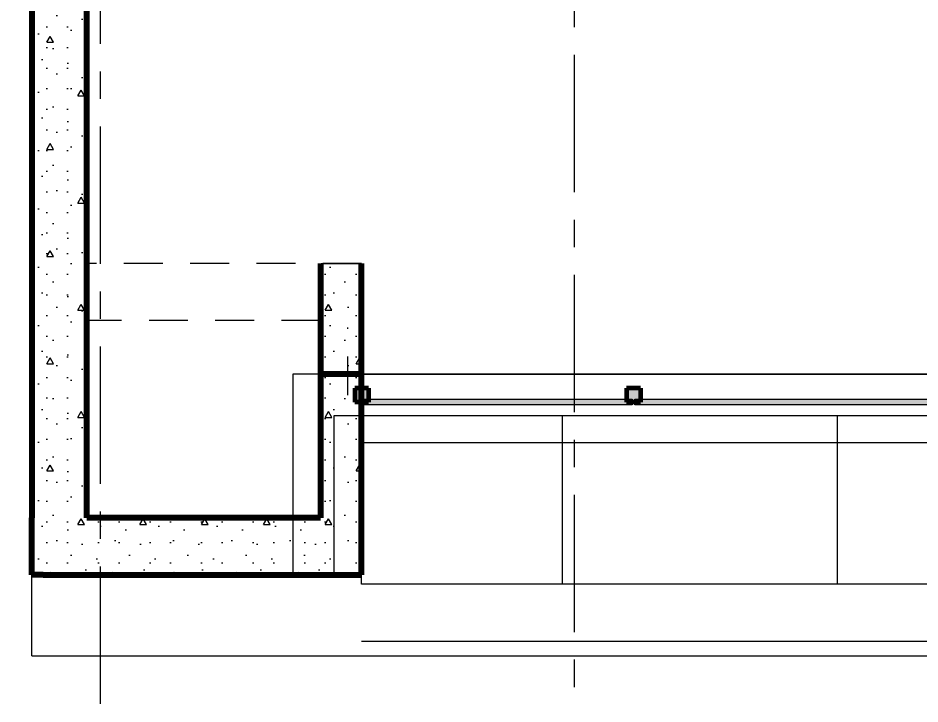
# Model space of a CAD drawing. Header units: inches. Extents: x -19 to 5698, y -728 to 92.
# Drawn here: x 129.52 to 132.801, y 3.05 to 5.544 of the extents above; entities that cross this region are included whole.
import ezdxf

# ---------------------------------------------------------------- set-up
doc = ezdxf.new("R2010")
doc.units = ezdxf.units.IN
doc.header["$MEASUREMENT"] = 0
doc.set_wipeout_variables(frame=1)
doc.header["$PDMODE"] = 1
for name, pattern in [('Línea Oculta', [0.195611, 0.141111, -0.0545]), ('Punto & Raya', [0.65, 0.5, -0.075, 0, -0.075]), ('Wipeout_Contour', [1, 0, -1])]:
    doc.linetypes.add(name, pattern=pattern)
doc.layers.get('0').update_dxf_attribs({"color": 61})
for name, color, linetype in [('02 _ ARQ _ ALB _ Cotas Ejes', 7, 'Continuous'), ('02 _ ARQ _ ALB _ Ejes Generales', 251, 'Continuous'), ('02 _ ARQ _ ZON _ Espacio.3D', 7, 'Continuous'), ('08 _ STR _ EXT _ 07 Losa Aligerada', 7, 'Continuous'), ('08 _ STR _ EXT _ 08 Placas', 7, 'Continuous'), ('08 _ STR _ EXT _ 08 Placas Inclinadas', 7, 'Continuous'), ('Acabado - Muros', 7, 'Continuous'), ('Dibujo 2D - General', 7, 'Continuous'), ('Estructura - 03 LOSA', 7, 'Continuous'), ('Marcador - Secciones', 7, 'Continuous')]:
    doc.layers.add(name, color=color, linetype=linetype)
doc.styles.add('Estilo_Generado_4', font='swisse.ttf')
doc.dimstyles.new('Estilo_Generado__1', dxfattribs={"dimtxt": 0.125, "dimasz": 0.095, "dimexe": 0.18, "dimexo": 0.3, "dimgap": 0, "dimtad": 0, "dimtih": 1, "dimtoh": 1, "dimzin": 0, "dimdsep": 46, "dimtxsty": 'Estilo_Generado_4', "dimblk": 'ARROWHEAD_6', "dimblk1": 'ARROWHEAD_6', "dimblk2": 'ARROWHEAD_6', "dimcen": 0.09, "dimse1": 1, "dimse2": 1, "dimclrd": 144, "dimclre": 144, "dimclrt": 7, "dimadec": 0, "dimazin": 0, "dimtfac": 1, "dimtdec": 4, "dimtmove": 0, "dimatfit": 3, "dimfxl": 1, "dimtolj": 1, "dimtzin": 0, "dimarcsym": 0})
pattern_1 = [(0, (92.5, 6e-09), (0, 0.3897114), [0.024375, -0.200625]), (0, (92.6125, 0.19486), (0, 0.3897114), [0.024375, -0.200625]), (60, (92.5, 6e-09), (-0.3375, 0.1948557), [0.024375, -0.200625]), (60, (92.725, 6e-09), (-0.3375, 0.1948557), [0.024375, -0.200625]), (120, (92.5244, 6e-09), (0.3375, 0.1948557), [0.024375, -0.200625]), (120, (92.7494, 6e-09), (0.3375, 0.1948557), [0.024375, -0.200625]), (0, (92.500015, 0.0375), (0, 0.075), [0, -0.075, 0, -0.1125]), (45, (92.537515, 0.0375), (-0.05303301, 0.05303301), [0, -0.05625, 0, -0.09375])]

# ---------------------------------------------------------------- blocks, each defined once
blk = doc.blocks.new('ARROWHEAD_6')
at = {"color": 0, "linetype": 'Continuous', "lineweight": 0}
for p, q in [((-0.5, -0.5), (0.5, 0.5)), ((0, 0), (-1, 0))]:
    blk.add_line(p, q, dxfattribs=at)
blk = doc.blocks.new('*D92', base_point=(804.059, 0))
at = {"layer": '02 _ ARQ _ ALB _ Cotas Ejes', "color": 144, "linetype": 'Continuous', "lineweight": -2, "transparency": 16777216}
for p, q in [((122.915, 2.2841), (126.0886, 2.2841)), ((129.725, 2.2841), (126.4761, 2.2841))]:
    blk.add_line(p, q, dxfattribs=at)
at = {"layer": 'Defpoints', "color": 0, "linetype": 'Continuous', "transparency": 16777216}
for p in [(122.82, 7.45), (129.82, 7.45), (129.82, 2.2841)]:
    blk.add_point(p, dxfattribs=at)
at = {"layer": '02 _ ARQ _ ALB _ Cotas Ejes', "color": 144, "linetype": 'Continuous', "lineweight": -2, "transparency": 16777216, "xscale": 0.095, "yscale": 0.095, "zscale": 0.095, "rotation": 180}
blk.add_blockref('ARROWHEAD_6', (122.82, 2.2841), dxfattribs=at)
at = {"layer": '02 _ ARQ _ ALB _ Cotas Ejes', "color": 144, "linetype": 'Continuous', "lineweight": -2, "transparency": 16777216, "xscale": 0.095, "yscale": 0.095, "zscale": 0.095}
blk.add_blockref('ARROWHEAD_6', (129.82, 2.2841), dxfattribs=at)
at = {"layer": '02 _ ARQ _ ALB _ Cotas Ejes', "color": 7, "linetype": 'Continuous', "lineweight": 13, "transparency": 16777216, "insert": (126.2824, 2.2841), "char_height": 0.125, "attachment_point": 5, "style": 'Estilo_Generado_4'}
blk.add_mtext('\\A1;7.00', dxfattribs=at)
blk = doc.blocks.new('*D93', base_point=(804.059, 0))
at = {"layer": '02 _ ARQ _ ALB _ Cotas Ejes', "color": 144, "linetype": 'Continuous', "lineweight": -2, "transparency": 16777216}
for p, q in [((129.915, 2.2841), (133.0886, 2.2841)), ((136.725, 2.2841), (133.4761, 2.2841))]:
    blk.add_line(p, q, dxfattribs=at)
at = {"layer": 'Defpoints', "color": 0, "linetype": 'Continuous', "transparency": 16777216}
for p in [(129.82, 7.45), (136.82, 7.45), (136.82, 2.2841)]:
    blk.add_point(p, dxfattribs=at)
at = {"layer": '02 _ ARQ _ ALB _ Cotas Ejes', "color": 144, "linetype": 'Continuous', "lineweight": -2, "transparency": 16777216, "xscale": 0.095, "yscale": 0.095, "zscale": 0.095, "rotation": 180}
blk.add_blockref('ARROWHEAD_6', (129.82, 2.2841), dxfattribs=at)
at = {"layer": '02 _ ARQ _ ALB _ Cotas Ejes', "color": 144, "linetype": 'Continuous', "lineweight": -2, "transparency": 16777216, "xscale": 0.095, "yscale": 0.095, "zscale": 0.095}
blk.add_blockref('ARROWHEAD_6', (136.82, 2.2841), dxfattribs=at)
at = {"layer": '02 _ ARQ _ ALB _ Cotas Ejes', "color": 7, "linetype": 'Continuous', "lineweight": 13, "transparency": 16777216, "insert": (133.2824, 2.2841), "char_height": 0.125, "attachment_point": 5, "style": 'Estilo_Generado_4'}
blk.add_mtext('\\A1;7.00', dxfattribs=at)

msp = doc.modelspace()

# ---------------------------------------------------------------- hatches: boundary and pattern name
at = {"layer": '08 _ STR _ EXT _ 08 Placas', "linetype": 'Continuous', "lineweight": 9}
h = msp.add_hatch(dxfattribs=at)
h.set_pattern_fill('HORMIGÓN_EN_MASA_0002', color=250, style=0, pattern_type=2)
h.set_pattern_definition(pattern_1)
h.paths.add_polyline_path([(129.57, 3.7271), (129.6404, 3.7271), (129.77, 4.6516), (129.77, 6.9), (129.57, 6.9)])
h = msp.add_hatch(dxfattribs=at)
h.set_pattern_fill('HORMIGÓN_EN_MASA_0002', color=250, style=0, pattern_type=2)
h.set_pattern_definition(pattern_1)
h.paths.add_polyline_path([(129.77, 4.6516), (129.741, 4.4445), (129.77, 4.4445)])
h = msp.add_hatch(dxfattribs=at)
h.set_pattern_fill('HORMIGÓN_EN_MASA_0002', color=250, style=0, pattern_type=2)
h.set_pattern_definition(pattern_1)
h.paths.add_polyline_path([(130.7699, 4.6516), (130.6199, 4.6516), (130.6199, 4.4445), (130.7699, 4.4445)])
h = msp.add_hatch(dxfattribs=at)
h.set_pattern_fill('HORMIGÓN_EN_MASA_0002', color=250, style=0, pattern_type=2)
h.set_pattern_definition(pattern_1)
h.paths.add_polyline_path([(129.77, 4.4445), (129.741, 4.4445), (129.6404, 3.7271), (129.77, 3.7271)])
at = {"layer": '08 _ STR _ EXT _ 08 Placas Inclinadas', "linetype": 'Continuous', "lineweight": 9}
h = msp.add_hatch(dxfattribs=at)
h.set_pattern_fill('HORMIGÓN_EN_MASA_0002', color=250, style=0, pattern_type=2)
h.set_pattern_definition(pattern_1)
h.paths.add_polyline_path([(129.6113, 3.5201), (129.6404, 3.7271), (129.57, 3.7271), (129.57, 3.5201)])
at = {"layer": 'Acabado - Muros', "linetype": 'Continuous', "lineweight": 0}
for points in [[(130.7949, 4.1979), (130.7449, 4.1979), (130.7449, 4.1479), (130.7949, 4.1479)], [(131.7339, 4.1979), (131.7339, 4.1479), (131.7839, 4.1479), (131.7839, 4.1979)]]:
    msp.add_hatch(color=254, dxfattribs=at).paths.add_polyline_path(points)
at = {"layer": 'Acabado - Muros', "linetype": 'Continuous', "lineweight": 9}
for points in [[(130.7799, 4.1379), (131.7539, 4.1379), (131.7539, 4.1579), (130.7799, 4.1579)], [(131.7639, 4.1379), (133.2539, 4.1379), (133.2539, 4.1579), (131.7639, 4.1579)]]:
    msp.add_hatch(color=250, dxfattribs=at).paths.add_polyline_path(points)

# ---------------------------------------------------------------- linework, layer by layer
at = {"layer": '02 _ ARQ _ ZON _ Espacio.3D', "color": 254, "linetype": 'Continuous', "lineweight": 0, "flags": 128}
msp.add_lwpolyline([(136.57, 16.9), (135.97, 16.9), (135.97, 17.35), (130.07, 17.35), (130.07, 16.9), (130.07, 7.7), (130.27, 7.7), (130.27, 7.2), (129.77, 7.2), (129.77, 3.7271), (130.6199, 3.7271), (130.6224, 4.6516), (130.7699, 4.6516), (130.7699, 4.2489), (135.8699, 4.2489), (135.8699, 4.6516), (136.0199, 4.6516), (136.0199, 3.7271), (136.87, 3.7271)], dxfattribs=at)
at = {"layer": '08 _ STR _ EXT _ 07 Losa Aligerada', "color": 7, "linetype": 'Continuous', "lineweight": 18, "flags": 128}
msp.add_lwpolyline([(100.17, 5.8), (117.7353, 5.8), (117.7353, 7.2), (122.9315, 7.2), (122.9315, 6.0005), (129.57, 6.0005), (129.57, 3.3753), (137.07, 3.3753)], dxfattribs=at)
at = {"layer": '08 _ STR _ EXT _ 08 Placas', "color": 7, "linetype": 'Continuous', "lineweight": 80, "flags": 128}
for points in [[(129.57, 6.9), (129.57, 3.7271)], [(129.77, 4.6516), (129.77, 6.9)], [(130.7699, 4.2489), (130.6199, 4.2489)], [(130.6199, 4.2489), (130.6199, 3.7271)]]:
    msp.add_lwpolyline(points, dxfattribs=at)
at = {"layer": '08 _ STR _ EXT _ 08 Placas Inclinadas', "color": 7, "linetype": 'Continuous', "lineweight": 80}
for p, q in [((129.77, 4.4445), (129.77, 4.6516)), ((129.77, 4.4445), (129.77, 4.6516)), ((130.6199, 4.6516), (130.6199, 4.4445)), ((130.6199, 4.6516), (130.6199, 4.4445)), ((130.7699, 4.4445), (130.7699, 4.6516)), ((130.7699, 4.4445), (130.7699, 4.6516)), ((129.77, 3.7271), (129.77, 4.4445)), ((129.77, 3.7271), (129.77, 4.4445)), ((130.6199, 4.4445), (130.6199, 3.7271)), ((130.6199, 4.4445), (130.6199, 3.7271)), ((130.6199, 3.7271), (129.77, 3.7271))]:
    msp.add_line(p, q, dxfattribs=at)
at = {"layer": '08 _ STR _ EXT _ 08 Placas Inclinadas', "color": 251, "linetype": 'Línea Oculta', "lineweight": 13}
msp.add_line((130.6199, 4.4445), (129.77, 4.4445), dxfattribs=at)
at = {"layer": '08 _ STR _ EXT _ 08 Placas Inclinadas', "color": 251, "linetype": 'Línea Oculta', "lineweight": 13, "flags": 128}
for points in [[(130.7699, 4.6516), (129.77, 4.6516)], [(130.7699, 4.4445), (130.7699, 4.6516)]]:
    msp.add_lwpolyline(points, dxfattribs=at)
at = {"layer": 'Acabado - Muros', "color": 251, "linetype": 'Línea Oculta', "lineweight": 13}
msp.add_line((130.7199, 4.1729), (130.7199, 4.4187), dxfattribs=at)
at = {"layer": 'Acabado - Muros', "color": 7, "linetype": 'Continuous', "lineweight": 60}
for p, q in [((130.7949, 4.1979), (130.7449, 4.1979)), ((130.7449, 4.1979), (130.7449, 4.1479)), ((130.7949, 4.1979), (130.7949, 4.1479)), ((131.7339, 4.1979), (131.7339, 4.1479)), ((131.7839, 4.1979), (131.7339, 4.1979)), ((131.7839, 4.1979), (131.7839, 4.1479)), ((130.7949, 4.1479), (130.7449, 4.1479)), ((131.7839, 4.1479), (131.7339, 4.1479))]:
    msp.add_line(p, q, dxfattribs=at)
at = {"layer": 'Acabado - Muros', "color": 7, "linetype": 'Continuous', "lineweight": 13, "flags": 128}
for points in [[(130.7799, 4.1379), (130.7799, 4.1579), (131.7539, 4.1579), (131.7539, 4.1379)], [(131.7639, 4.1379), (131.7639, 4.1579), (133.2539, 4.1579), (133.2539, 4.1379)]]:
    msp.add_lwpolyline(points, close=True, dxfattribs=at)

# ---------------------------------------------------------------- next in the draw order: wipeouts: each hides what was drawn before it
at = {"color": 254, "linetype": 'Wipeout_Contour', "lineweight": 0, "ltscale": 2523.951636}
msp.add_wipeout([(129.6113, 3.5201), (129.57, 3.5201), (129.57, 3.2253)], dxfattribs=at).dxf.layer = '08 _ STR _ EXT _ 08 Placas Inclinadas'
at = {"color": 254, "linetype": 'Wipeout_Contour', "lineweight": 0, "ltscale": 3379.550496}
msp.add_wipeout([(130.7699, 3.486), (130.7699, 4.0989), (135.8699, 4.0989), (135.8699, 3.486)], dxfattribs=at).dxf.layer = 'Dibujo 2D - General'

# ---------------------------------------------------------------- next in the draw order: hatches: boundary and pattern name
at = {"layer": '08 _ STR _ EXT _ 08 Placas', "linetype": 'Continuous', "lineweight": 9}
h = msp.add_hatch(dxfattribs=at)
h.set_pattern_fill('HORMIGÓN_EN_MASA_0002', color=250, style=0, pattern_type=2)
h.set_pattern_definition(pattern_1)
h.paths.add_polyline_path([(130.7699, 4.4445), (130.6199, 4.4445), (130.6199, 3.7271), (130.7699, 3.7271)])
h = msp.add_hatch(dxfattribs=at)
h.set_pattern_fill('HORMIGÓN_EN_MASA_0002', color=250, style=0, pattern_type=2)
h.set_pattern_definition(pattern_1)
h.paths.add_polyline_path([(130.7699, 3.7271), (130.7699, 4.2489), (130.6199, 4.2489), (130.6199, 3.7271)])
at = {"layer": 'Dibujo 2D - General', "linetype": 'Continuous', "lineweight": 13}
h = msp.add_hatch(dxfattribs=at)
h.set_pattern_fill('CEMENTO_PULIDO_Y_BRUÑADO_FA', color=251, style=0, pattern_type=2)
h.set_pattern_definition([(0, (92.5, 6e-09), (0, 1), []), (90, (92.5, 6e-09), (-1, 0), [])])
h.paths.add_polyline_path([(130.7699, 3.486), (130.7699, 4.0989), (135.8699, 4.0989), (135.8699, 3.486)])

# ---------------------------------------------------------------- next in the draw order: linework, layer by layer
at = {"layer": '08 _ STR _ EXT _ 08 Placas', "color": 7, "linetype": 'Continuous', "lineweight": 80, "flags": 128}
msp.add_lwpolyline([(130.7699, 3.7271), (130.7699, 4.2489)], dxfattribs=at)
at = {"layer": '08 _ STR _ EXT _ 08 Placas Inclinadas', "color": 7, "linetype": 'Continuous', "lineweight": 80}
msp.add_line((130.7699, 3.7271), (130.7699, 4.4445), dxfattribs=at)
msp.add_line((130.7699, 3.7271), (130.7699, 4.4445), dxfattribs=at)
at = {"layer": '08 _ STR _ EXT _ 08 Placas Inclinadas', "color": 251, "linetype": 'Línea Oculta', "lineweight": 13, "flags": 128}
msp.add_lwpolyline([(130.7699, 3.7271), (130.7699, 4.4445)], dxfattribs=at)
at = {"layer": 'Dibujo 2D - General', "color": 251, "linetype": 'Continuous', "lineweight": 13, "flags": 128}
msp.add_lwpolyline([(130.7699, 3.486), (130.7699, 4.0989), (135.8699, 4.0989), (135.8699, 3.486)], close=True, dxfattribs=at)
at = {"layer": 'Estructura - 03 LOSA', "color": 7, "linetype": 'Continuous', "lineweight": 18, "flags": 128}
msp.add_lwpolyline([(136.0199, 4.2489), (130.5199, 4.2489), (130.5199, 3.4801), (130.6699, 3.4801), (130.6699, 4.0989), (135.8699, 4.0989), (135.8699, 3.4801), (136.0199, 3.4801)], close=True, dxfattribs=at)

# ---------------------------------------------------------------- next in the draw order: wipeouts: each hides what was drawn before it
at = {"color": 254, "linetype": 'Wipeout_Contour', "lineweight": 0, "ltscale": 3366.950375}
msp.add_wipeout([(129.57, 3.2253), (130.7699, 3.2253), (130.7699, 3.5201), (129.6113, 3.5201)], dxfattribs=at).dxf.layer = '08 _ STR _ EXT _ 08 Placas Inclinadas'

# ---------------------------------------------------------------- next in the draw order: hatches: boundary and pattern name
at = {"layer": '08 _ STR _ EXT _ 08 Placas Inclinadas', "linetype": 'Continuous', "lineweight": 9}
h = msp.add_hatch(dxfattribs=at)
h.set_pattern_fill('HORMIGÓN_EN_MASA_0002', color=250, style=0, pattern_type=2)
h.set_pattern_definition(pattern_1)
h.paths.add_polyline_path([(129.77, 3.7271), (129.6404, 3.7271), (129.6113, 3.5201), (129.77, 3.5201)])
h = msp.add_hatch(dxfattribs=at)
h.set_pattern_fill('HORMIGÓN_EN_MASA_0002', color=250, style=0, pattern_type=2)
h.set_pattern_definition(pattern_1)
h.paths.add_polyline_path([(130.6199, 3.7271), (129.77, 3.7271), (129.77, 3.5201), (130.6199, 3.5201)])
h = msp.add_hatch(dxfattribs=at)
h.set_pattern_fill('HORMIGÓN_EN_MASA_0002', color=250, style=0, pattern_type=2)
h.set_pattern_definition(pattern_1)
h.paths.add_polyline_path([(130.7699, 3.7271), (130.6199, 3.7271), (130.6199, 3.5201), (130.7699, 3.5201)])

# ---------------------------------------------------------------- next in the draw order: linework, layer by layer
at = {"layer": '02 _ ARQ _ ALB _ Ejes Generales', "color": 251, "linetype": 'Punto & Raya', "lineweight": 13, "true_color": 0x636466}
msp.add_line((129.82, 3.05), (129.82, 44.9), dxfattribs=at)
at = {"layer": '08 _ STR _ EXT _ 08 Placas', "color": 7, "linetype": 'Continuous', "lineweight": 80}
msp.add_line((129.6113, 3.5201), (129.57, 3.5201), dxfattribs=at)
at = {"layer": '08 _ STR _ EXT _ 08 Placas', "color": 7, "linetype": 'Continuous', "lineweight": 80, "flags": 128}
msp.add_lwpolyline([(129.57, 3.5201), (129.57, 3.7271)], dxfattribs=at)
at = {"layer": '08 _ STR _ EXT _ 08 Placas', "color": 7, "linetype": 'Continuous', "lineweight": 13, "flags": 128}
msp.add_lwpolyline([(129.57, 3.2253), (129.57, 3.5201)], dxfattribs=at)
at = {"layer": '08 _ STR _ EXT _ 08 Placas Inclinadas', "color": 7, "linetype": 'Continuous', "lineweight": 80}
for p, q in [((129.6113, 3.5201), (129.77, 3.5201)), ((129.77, 3.5201), (130.6199, 3.5201)), ((130.6199, 3.5201), (130.7699, 3.5201))]:
    msp.add_line(p, q, dxfattribs=at)
at = {"layer": '08 _ STR _ EXT _ 08 Placas Inclinadas', "color": 7, "linetype": 'Continuous', "lineweight": 80, "flags": 128}
msp.add_lwpolyline([(130.7699, 3.5201), (130.7699, 3.7271)], dxfattribs=at)
at = {"layer": '08 _ STR _ EXT _ 08 Placas Inclinadas', "color": 7, "linetype": 'Continuous', "lineweight": 13, "flags": 128}
for points in [[(130.7699, 3.486), (130.7699, 3.5201)], [(129.57, 3.2253), (130.7699, 3.2253)]]:
    msp.add_lwpolyline(points, dxfattribs=at)

# ---------------------------------------------------------------- next in the draw order: dimensions: what is measured, and where the dimension line sits
at = {"layer": '02 _ ARQ _ ALB _ Cotas Ejes', "color": 144, "linetype": 'Continuous', "lineweight": 13}
dim = msp.add_linear_dim(base=(129.82, 2.2841), p1=(122.82, 7.45), p2=(129.82, 7.45), dimstyle='Estilo_Generado__1', dxfattribs=at)
dim.commit()
dim.dimension.update_dxf_attribs({"geometry": '*D92', "text_midpoint": (126.2824, 2.2841), "dimtype": 160})

# ---------------------------------------------------------------- next in the draw order: wipeouts: each hides what was drawn before it
at = {"color": 254, "linetype": 'Wipeout_Contour', "lineweight": 0, "ltscale": 3379.541211}
msp.add_wipeout([(130.7699, 3.2253), (135.8699, 3.2253), (135.8699, 3.2789), (130.7699, 3.2789)], dxfattribs=at).dxf.layer = '08 _ STR _ EXT _ 08 Placas Inclinadas'

# ---------------------------------------------------------------- next in the draw order: linework, layer by layer
at = {"layer": '08 _ STR _ EXT _ 08 Placas Inclinadas', "color": 7, "linetype": 'Continuous', "lineweight": 13, "flags": 128}
msp.add_lwpolyline([(130.7699, 3.2253), (135.8699, 3.2253)], dxfattribs=at)

# ---------------------------------------------------------------- next in the draw order: wipeouts: each hides what was drawn before it
at = {"color": 254, "linetype": 'Wipeout_Contour', "lineweight": 0, "ltscale": 3379.54328}
msp.add_wipeout([(130.7699, 3.2789), (135.8699, 3.2789), (135.8699, 3.486), (130.7699, 3.486)], dxfattribs=at).dxf.layer = '08 _ STR _ EXT _ 08 Placas Inclinadas'

# ---------------------------------------------------------------- next in the draw order: linework, layer by layer
at = {"layer": '08 _ STR _ EXT _ 08 Placas Inclinadas', "color": 7, "linetype": 'Continuous', "lineweight": 13}
msp.add_line((130.7699, 3.2789), (135.8699, 3.2789), dxfattribs=at)
at = {"layer": '08 _ STR _ EXT _ 08 Placas Inclinadas', "color": 7, "linetype": 'Continuous', "lineweight": 13, "flags": 128}
msp.add_lwpolyline([(135.8699, 3.486), (130.7699, 3.486)], dxfattribs=at)
at = {"layer": 'Marcador - Secciones', "color": 251, "linetype": 'Punto & Raya', "lineweight": 13, "true_color": 0x636466}
msp.add_line((131.5425, 46.2111), (131.5425, 0.8878), dxfattribs=at)

# ---------------------------------------------------------------- next in the draw order: dimensions: what is measured, and where the dimension line sits
at = {"layer": '02 _ ARQ _ ALB _ Cotas Ejes', "color": 144, "linetype": 'Continuous', "lineweight": 13}
dim = msp.add_linear_dim(base=(136.82, 2.2841), p1=(129.82, 7.45), p2=(136.82, 7.45), dimstyle='Estilo_Generado__1', dxfattribs=at)
dim.commit()
dim.dimension.update_dxf_attribs({"geometry": '*D93', "text_midpoint": (133.2824, 2.2841), "dimtype": 160})

doc.saveas('drawing.dxf')
